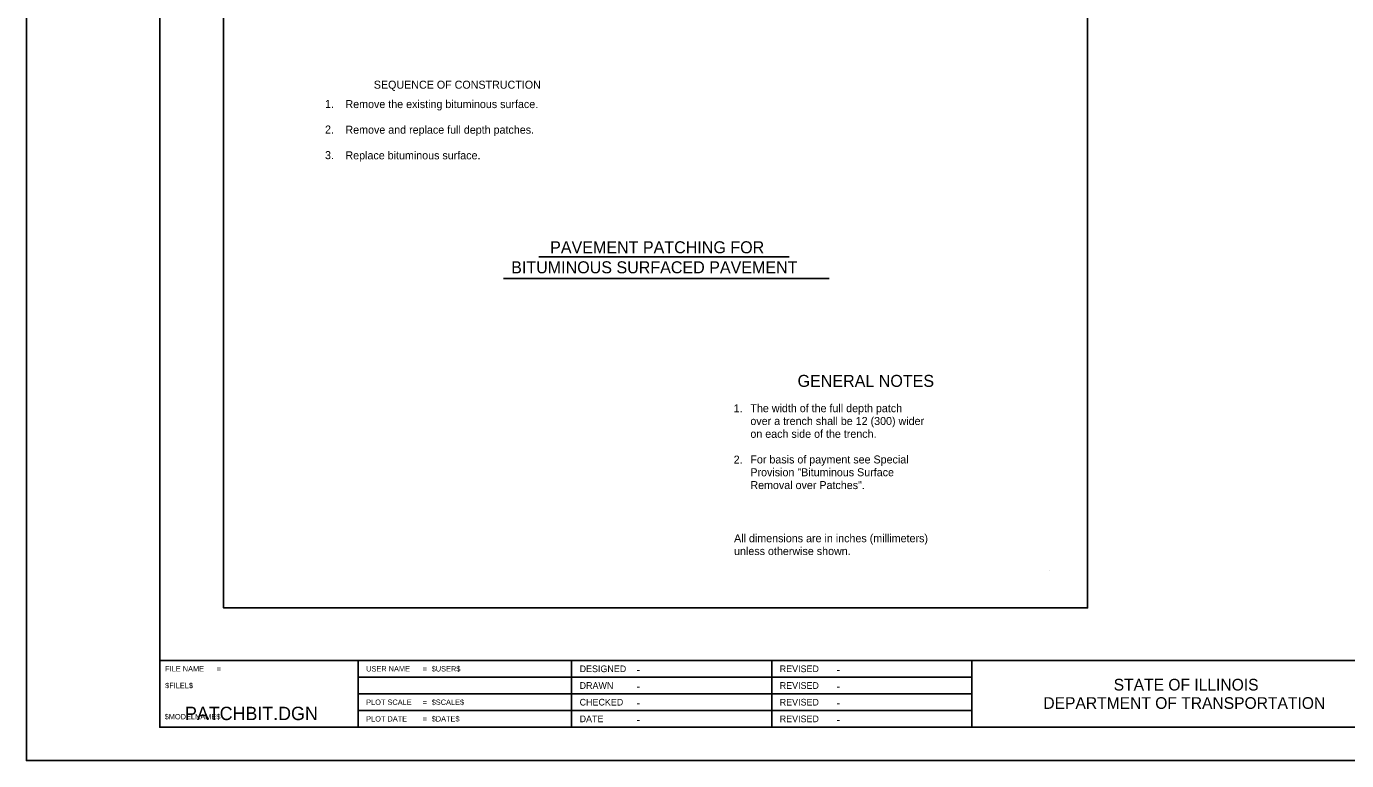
# Model space of a CAD drawing. Extents: x 2399477 to 2400157, y 259168 to 259608.
# Drawn here: x 2399476.5 to 2399872.4, y 259168 to 259388 of the extents above; entities that cross this region are included whole.
import ezdxf

# ---------------------------------------------------------------- set-up
doc = ezdxf.new("R2010")
doc.units = 0
for name, color, linetype in [('Level 48', 7, 'Continuous'), ('Sheets_50 Reference Boundary', 7, 'Continuous'), ('Sheets_General Details', 7, 'Continuous'), ('Sheets_Printer Plotting Border', 7, 'Continuous')]:
    doc.layers.add(name, color=color, linetype=linetype)

msp = doc.modelspace()

# ---------------------------------------------------------------- linework, layer by layer
at = {"layer": 'Level 48'}
msp.add_lwpolyline([(2399476.54, 259608.02), (2400156.54, 259608.02), (2400156.54, 259168.02), (2399476.54, 259168.02)], close=True, dxfattribs=at)
at = {"layer": 'Sheets_50 Reference Boundary'}
msp.add_lwpolyline([(2399516.54, 259598.02), (2400146.54, 259598.02), (2400146.54, 259198.02), (2399516.54, 259198.02)], close=True, dxfattribs=at)
at = {"layer": 'Sheets_General Details'}
for p, q in [((2399476.54, 259608.02), (2399476.54, 259168.02)), ((2399630.15, 259318.96), (2399705.23, 259318.96)), ((2399619.63, 259312.51), (2399717.2, 259312.51)), ((2399783.39, 259225.11), (2399783.39, 259225.11)), ((2399516.54, 259198.02), (2400146.54, 259198.02)), ((2399576.02, 259198.02), (2399576.02, 259178.02)), ((2399640.02, 259198.02), (2399640.02, 259178.02)), ((2399700.02, 259198.02), (2399700.02, 259178.02)), ((2399760.02, 259198.02), (2399760.02, 259178.02)), ((2399576.02, 259193.02), (2399760.02, 259193.02)), ((2399576.02, 259188.02), (2399760.02, 259188.02)), ((2399576.02, 259183.02), (2399760.02, 259183.02)), ((2400156.54, 259168.02), (2399476.54, 259168.02))]:
    msp.add_line(p, q, dxfattribs=at)
for points in [[(2399516.54, 259598.02), (2400146.54, 259598.02), (2400146.54, 259178.02), (2399516.54, 259178.02)], [(2399535.66, 259549.04), (2399794.73, 259549.04), (2399794.73, 259213.76), (2399535.66, 259213.76)]]:
    msp.add_lwpolyline(points, close=True, dxfattribs=at)
at = {"layer": 'Sheets_Printer Plotting Border'}
msp.add_lwpolyline([(2399476.54, 259168.02), (2400156.54, 259168.02), (2400156.54, 259608.02), (2399476.54, 259608.02)], close=True, dxfattribs=at)

# ---------------------------------------------------------------- texts
at = {"layer": 'Sheets_General Details'}
for s, height, p in [('SEQUENCE OF CONSTRUCTION', 2.3988, (2399580.71, 259369.36)), ('1.', 2.4, (2399566.08, 259363.61)), ('Remove the existing bituminous surface.', 2.4, (2399572.2, 259363.55)), ('2.', 2.4, (2399566.08, 259355.93)), ('Remove and replace full depth patches.', 2.4, (2399572.2, 259355.87)), ('3.', 2.4, (2399566.08, 259348.25)), ('Replace bituminous surface.', 2.4, (2399572.2, 259348.19)), ('PAVEMENT PATCHING FOR', 3.6, (2399633.58, 259320.04)), ('BITUMINOUS SURFACED PAVEMENT', 3.6, (2399621.9, 259314.04)), ('GENERAL NOTES', 3.6, (2399707.77, 259280)), ('1.', 2.4, (2399688.61, 259272.37)), ('The width of the full depth patch', 2.4, (2399693.62, 259272.42)), ('over a trench shall be 12 (300) wider', 2.4, (2399693.62, 259268.58)), ('on each side of the trench.', 2.4, (2399693.62, 259264.74)), ('For basis of payment see Special', 2.4, (2399693.62, 259257.06)), ('2.', 2.4, (2399688.61, 259257.01)), ('Provision "Bituminous Surface', 2.4, (2399693.62, 259253.22)), ('Removal over Patches".', 2.4, (2399693.62, 259249.38)), ('All dimensions are in inches (millimeters)', 2.4, (2399688.73, 259233.45)), ('unless otherwise shown.', 2.4, (2399688.73, 259229.61)), ('DESIGNED', 2, (2399642.42, 259194.52)), ('REVISED', 2, (2399702.42, 259194.52)), ('-', 2.4, (2399659.5, 259194.12)), ('-', 2.4, (2399719.5, 259194.12)), ('STATE OF ILLINOIS', 3.5, (2399802.56, 259189.02)), ('DRAWN', 2, (2399642.42, 259189.52)), ('-', 2.4, (2399659.5, 259189.12)), ('REVISED', 2, (2399702.42, 259189.52)), ('-', 2.4, (2399719.5, 259189.12)), ('CHECKED', 2, (2399642.42, 259184.52)), ('-', 2.4, (2399659.5, 259184.12)), ('REVISED', 2, (2399702.42, 259184.52)), ('-', 2.4, (2399719.5, 259184.12)), ('DEPARTMENT OF TRANSPORTATION', 3.5, (2399781.47, 259183.52)), ('PATCHBIT.DGN', 4, (2399524.09, 259180.15)), ('DATE', 2, (2399642.42, 259179.52)), ('REVISED', 2, (2399702.42, 259179.52)), ('-', 2.4, (2399659.5, 259179.12)), ('-', 2.4, (2399719.5, 259179.12))]:
    msp.add_text(s, height=height, dxfattribs=at).set_placement(p)
for s, p in [('FILE NAME', (2399518.14, 259194.72)), ('USER NAME', (2399578.42, 259194.72)), ('$USER$', (2399598.07, 259194.72)), ('=', (2399533.58, 259194.72)), ('=', (2399595.38, 259194.72)), ('$FILEL$', (2399518.14, 259189.72)), ('PLOT SCALE', (2399578.42, 259184.72)), ('=', (2399595.38, 259184.72)), ('$SCALE$', (2399598.07, 259184.72)), ('$MODELNAME$', (2399518, 259180.38)), ('PLOT DATE', (2399578.42, 259179.72)), ('=', (2399595.38, 259179.72)), ('$DATE$', (2399598.07, 259179.72))]:
    msp.add_text(s, height=1.6, rotation=360, dxfattribs=at).set_placement(p)

doc.saveas('drawing.dxf')
